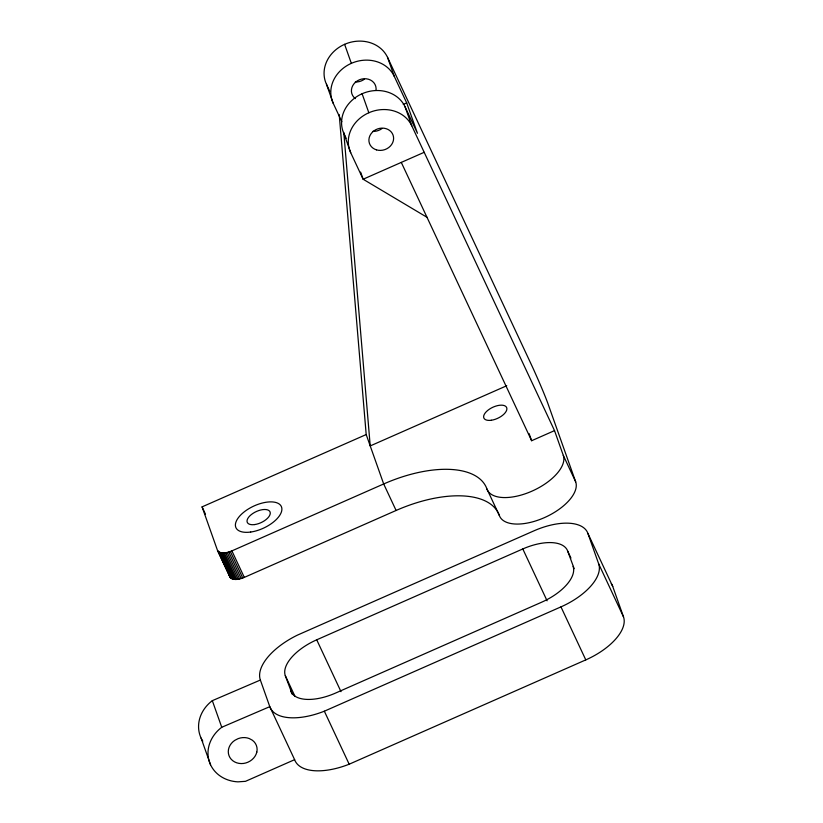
<?xml version="1.0" encoding="UTF-8"?>
<svg xmlns="http://www.w3.org/2000/svg" width="823" height="823" viewBox="0 0 823 823"><rect width="100%" height="100%" fill="white"/><g stroke="black" fill="none" stroke-linecap="round" stroke-linejoin="round"><path stroke-width="1.23" d="M403.26 104.408L406.696 102.896L394.279 76.395L387.551 57.373A33.393 29.237 -19.5 0 0 344.611 44.329A33.393 29.237 -19.5 0 0 326.484 84.296L333.222 103.317L341.854 121.753M424.195 152.306L363.128 179.229L350.721 152.728L343.983 133.707A33.393 29.237 -19.5 0 1 362.099 93.74A33.393 29.237 -19.5 0 1 405.05 106.784L417.456 133.295L406.696 102.896M387.551 57.373L531.895 365.772A33.074 1.368 66.2 0 1 548.036 403.908L575.689 481.856A41.747 20.102 -25.1 0 1 544.26 517.698A41.747 20.102 -25.1 0 1 499.366 515.507A96.013 46.232 -25.1 0 0 396.1 510.466L244.308 577.396C240.007 579.053 233.516 581.295 229.977 577.139L217.57 550.628L202.077 506.875L366.194 434.554L339.22 114.644M506.752 385.73L370.216 445.932L343.788 132.421M217.57 550.628C221.099 554.795 227.59 552.552 231.891 550.885L383.683 483.965A96.013 46.232 -25.1 0 1 486.949 489.006A41.747 20.102 -25.1 0 0 531.853 491.197A41.747 20.102 -25.1 0 0 563.282 455.356L554.527 430.624L411.778 125.806L405.05 106.784M401.295 162.409L531.627 440.727L554.527 430.624M292.299 694.324L285.293 675.652A41.747 20.102 -25.1 0 1 316.721 639.81L522.8 548.951A41.747 20.102 -25.1 0 1 567.705 551.143L570.936 558.056M587.91 533.438L612.734 586.449L623.505 616.88A50.09 24.124 -25.1 0 1 585.791 659.892L349.178 764.207A54.472 26.233 -25.1 0 1 294.624 759.67L245.501 781.325L237.95 781.85A35.183 30.801 -19.5 0 1 209.114 760.987A35.183 30.801 -19.5 0 1 221.747 727.275L269.79 706.659A54.472 26.233 -25.1 0 0 324.344 711.195L560.967 606.88A50.09 24.124 -25.1 0 0 598.681 563.868L587.91 533.438A50.09 24.124 -25.1 0 0 534.024 530.804L297.412 635.13A54.441 26.213 -25.1 0 0 260.366 680.045L212.324 700.661A35.183 30.801 -19.5 0 0 202.787 741.184M427.003 217.293L363.128 179.229L360.608 172.1M563.282 455.356L575.689 481.856M598.681 563.868L623.505 616.88M567.705 551.143L574.166 568.662M326.484 84.296L329.725 91.209M343.983 133.707L346.144 138.315M560.967 606.88L585.791 659.892M522.8 548.951L547.089 600.811M486.949 489.006L499.366 515.507M396.1 510.466L383.683 483.965L366.194 434.554M316.721 639.81L341 691.67M324.344 711.195L349.178 764.207M231.891 550.885L244.308 577.396M230.347 551.513L242.754 578.024M228.784 552.038L241.201 578.548M285.293 675.652L295.004 696.402M227.241 552.449L239.647 578.96M225.728 552.737L238.145 579.248M224.288 552.912L236.695 579.413M222.92 552.943L235.337 579.454M221.665 552.861L234.082 579.371M220.533 552.645L232.95 579.155M219.546 552.315L231.952 578.816M218.712 551.863L231.129 578.363M218.054 551.297L230.461 577.808M294.624 759.67L269.79 706.659L260.366 680.045M529.107 433.598L531.627 440.727M344.611 44.329L351.339 63.35A33.393 29.237 -19.5 0 0 333.222 103.317M362.099 93.74L368.838 112.761A33.393 29.237 -19.5 0 0 350.721 152.728M227.878 571.193L229.977 577.139M212.324 700.661L221.747 727.275M201.121 738.149L210.544 764.762M611.283 583.641A50.09 24.124 -25.1 0 1 612.734 586.449M290.673 690.867A41.747 20.102 -25.1 0 0 335.578 693.059L541.657 602.199A41.747 20.102 -25.1 0 0 573.086 566.358M381.975 128.542A12.52 10.966 -19.5 0 1 372.819 131.382M368.838 112.761A33.393 29.237 -19.5 0 1 411.778 125.806M202.077 506.875A33.074 1.368 66.2 0 1 205.472 514.241M351.339 63.35A33.393 29.237 -19.5 0 1 394.279 76.395M355.341 98.626A12.52 10.966 -19.5 0 1 359.6 79.708A12.52 10.966 -19.5 0 1 375.998 90.448M364.476 79.131A12.52 10.966 -19.5 0 1 355.32 81.971M256.827 752.119C255.315 758.23 249.678 762.592 243.567 763.446A14.608 12.787 -19.5 0 1 229.02 755.699A14.608 12.787 -19.5 0 1 234.771 740.361L238.156 738.622A14.608 12.787 -19.5 0 1 249.163 738.498L252.28 740.165A14.608 12.787 -19.5 0 1 256.827 752.119M491.29 420.255A12.52 6.028 -25.1 0 0 506.711 407.735A12.52 6.028 -25.1 0 0 487.782 410.368A12.52 6.028 -25.1 0 0 491.29 420.255M254.667 524.57A12.52 6.028 -25.1 0 0 270.098 512.06A12.52 6.028 -25.1 0 0 251.169 514.694A12.52 6.028 -25.1 0 0 254.667 524.57M250.696 532.039A25.05 12.057 -25.1 0 0 281.538 507.009A25.05 12.057 -25.1 0 0 243.701 512.276A25.05 12.057 -25.1 0 0 250.696 532.039M376.45 149.858A12.52 10.966 -19.5 0 0 393.517 136.957A12.52 10.966 -19.5 0 0 373.786 130.97A12.52 10.966 -19.5 0 0 376.45 149.858"/></g></svg>
